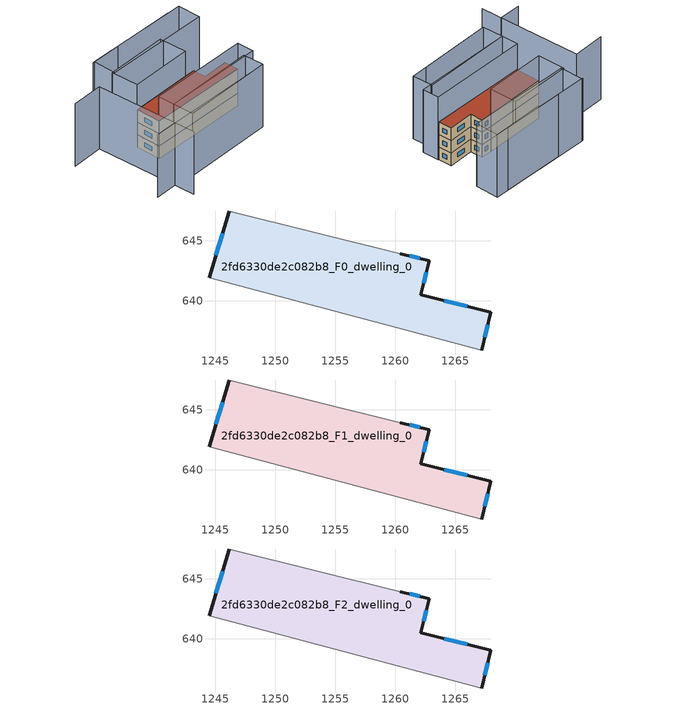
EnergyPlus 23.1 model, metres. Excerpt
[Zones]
2fd6330de2c082b8_F0_dwelling_0
 floor ground (EU_floor_Construction): 1262.82,643.35 1262.12,640.5 1267.95,639.06 1267.18,635.91 1244.51,641.94 1246.18,647.48 1260.42,643.94 z0
 wall outside (EU_wall_Construction): 1267.18,635.91 1267.95,639.06 1262.12,640.5 1262.82,643.35 1260.42,643.94 / 1246.18,647.48 1244.51,641.94 z0:3
 wall adiabatic (EU_wall_Construction): 1244.51,641.94 1267.18,635.91 / 1260.42,643.94 1246.18,647.48 z0:3
 window (EU_Window_Construction): 1262.35,641.45 1262.58,642.4 / 1266,639.54 1264.06,640.02 / 1267.43,636.96 1267.69,638.01 / 1245.62,645.64 1245.06,643.79 / 1262.02,643.55 1261.22,643.75 z1:2
2fd6330de2c082b8_F1_dwelling_0
 floor to 2fd6330de2c082b8_F0_dwelling_0 (EU_floor_Construction): 1262.82,643.35 1262.12,640.5 1267.95,639.06 1267.18,635.91 1244.51,641.94 1246.18,647.48 1260.42,643.94 z3
 wall outside (EU_wall_Construction): 1267.18,635.91 1267.95,639.06 1262.12,640.5 1262.82,643.35 1260.42,643.94 / 1246.18,647.48 1244.51,641.94 z3:6
 wall adiabatic (EU_wall_Construction): 1244.51,641.94 1267.18,635.91 / 1260.42,643.94 1246.18,647.48 z3:6
 window (EU_Window_Construction): 1262.35,641.45 1262.58,642.4 / 1266,639.54 1264.06,640.02 / 1267.43,636.96 1267.69,638.01 / 1245.62,645.64 1245.06,643.79 / 1262.02,643.55 1261.22,643.75 z4:5
2fd6330de2c082b8_F2_dwelling_0
 floor to 2fd6330de2c082b8_F1_dwelling_0 (EU_floor_Construction): 1262.82,643.35 1262.12,640.5 1267.95,639.06 1267.18,635.91 1244.51,641.94 1246.18,647.48 1260.42,643.94 z6
 wall outside (EU_wall_Construction): 1267.18,635.91 1267.95,639.06 1262.12,640.5 1262.82,643.35 1260.42,643.94 / 1246.18,647.48 1244.51,641.94 z6:9
 wall adiabatic (EU_wall_Construction): 1244.51,641.94 1267.18,635.91 / 1260.42,643.94 1246.18,647.48 z6:9
 window (EU_Window_Construction): 1262.35,641.45 1262.58,642.4 / 1266,639.54 1264.06,640.02 / 1267.43,636.96 1267.69,638.01 / 1245.62,645.64 1245.06,643.79 / 1262.02,643.55 1261.22,643.75 z7:8
 roof outside (EU_roof_Construction): 1267.18,635.91 1267.95,639.06 1262.12,640.5 1262.82,643.35 1260.42,643.94 1246.18,647.48 1244.51,641.94 z9
shading: 1242.35,633.53 1259.22,629.36 / 1232.88,636.58 1237.89,635.36 / 1235.15,655.63 1242.36,653.92 / 1242.36,653.92 1236.85,630.69 / 1270.43,652.64 1249.09,658.52 / 1263.07,628.41 1242.23,633.56 / 1242.23,633.56 1243.39,638.24 / 1243.39,638.24 1264.23,633.09 / 1264.23,633.09 1263.07,628.41 / 1266.27,632.21 1243.39,638.24 / 1243.39,638.24 1244.37,641.98 / 1244.37,641.98 1267.25,635.95 / 1267.25,635.95 1266.27,632.21 / 1260.42,643.94 1246.18,647.48 / 1246.18,647.48 1247.72,653.68 / 1247.72,653.68 1261.96,650.14 / 1261.96,650.14 1260.42,643.94 / 1249.37,658.45 1273.47,651.8 / 1273.47,651.8 1272.03,646.57 / 1272.03,646.57 1247.92,653.21 / 1247.92,653.21 1249.37,658.45 z0:15
[Building]
EU S2 Campaign: North Axis=0; Terrain=City; Solar Distribution=FullExterior
[Site:Location]
Bologna: Latitude=44.5; Longitude=11.25; Time Zone=1; Elevation=37
[SizingPeriod:WeatherFileDays]
AnnualSizingPeriod: Begin Month=1; Begin Day of Month=1; End Month=12; End Day of Month=31; Day of Week for Start Day=Monday; Use Weather File Daylight Saving Period=No; Use Weather File Rain and Snow Indicators=No
[MATERIAL]
EU_InternalMass_Material: Roughness=MediumRough; Thickness=0.1; Conductivity=1; Density=1800; Specific Heat=900; Thermal Absorptance=0.9; Solar Absorptance=0.7; Visible Absorptance=0.7
[MATERIAL:NOMASS] Roughness=MediumRough; Thermal Absorptance=0.9; Solar Absorptance=0.7; Visible Absorptance=0.7
Name | Thermal Resistance
EU_wall_NoMass | 0.937881
EU_roof_NoMass | 0.548572
EU_floor_NoMass | 0.71348
[WINDOWMATERIAL:SIMPLEGLAZINGSYSTEM]
EU_Window_SimpleGlazing: UFactor=4.25633; Solar Heat Gain Coefficient=0.85; Visible Transmittance=0.85
[CONSTRUCTION]
EU_wall_Construction: EU_wall_NoMass
EU_roof_Construction: EU_roof_NoMass
EU_floor_Construction: EU_floor_NoMass
EU_Window_Construction: EU_Window_SimpleGlazing
EU_InternalMass_Construction: EU_InternalMass_Material
[ZONE] Type=1; Multiplier=1; Ceiling Height=autocalculate; Floor Area=autocalculate; Part of Total Floor Area=Yes
Name | Volume
2fd6330de2c082b8_F0_dwelling_0 | 364.74
2fd6330de2c082b8_F1_dwelling_0; 2fd6330de2c082b8_F2_dwelling_0 | 364.739
[INTERNALMASS] Construction=EU_InternalMass_Construction; Surface Area=121.58
Name | Zone or ZoneList
2fd6330de2c082b8_F0_dwelling_0_EU_InternalMass | 2fd6330de2c082b8_F0_dwelling_0
2fd6330de2c082b8_F1_dwelling_0_EU_InternalMass | 2fd6330de2c082b8_F1_dwelling_0
2fd6330de2c082b8_F2_dwelling_0_EU_InternalMass | 2fd6330de2c082b8_F2_dwelling_0
[OTHEREQUIPMENT] Fuel Type=Electricity; Design Level Calculation Method=Watts/Area; Power per Zone Floor Area=1; Fraction Latent=0; Fraction Radiant=0; Fraction Lost=0; Carbon Dioxide Generation Rate=0; EndUse Subcategory=EU_Step8_InternalGains
Name | Zone or ZoneList or Space or SpaceList | Schedule
EU_Step8_InternalGain_2fd6330de2c082b8_F0_dwelling_0_f000 | 2fd6330de2c082b8_F0_dwelling_0 | EU_Step8_GainSchedule_2fd6330de2c082b8_F0_dwelling_0_f000
EU_Step8_InternalGain_2fd6330de2c082b8_F1_dwelling_0_f000 | 2fd6330de2c082b8_F1_dwelling_0 | EU_Step8_GainSchedule_2fd6330de2c082b8_F1_dwelling_0_f000
EU_Step8_InternalGain_2fd6330de2c082b8_F2_dwelling_0_f000 | 2fd6330de2c082b8_F2_dwelling_0 | EU_Step8_GainSchedule_2fd6330de2c082b8_F2_dwelling_0_f000
[ZONEVENTILATION:DESIGNFLOWRATE] Schedule=EU_AlwaysOn; Design Flow Rate Calculation Method=AirChanges/Hour; Air Changes per Hour=0.687892; Ventilation Type=Natural; Fan Pressure Rise=0; Fan Total Efficiency=1; Constant Term Coefficient=1; Temperature Term Coefficient=0; Velocity Term Coefficient=0; Velocity Squared Term Coefficient=0; Minimum Indoor Temperature=-100; Maximum Indoor Temperature=100; Delta Temperature=-100; Minimum Outdoor Temperature=-100; Maximum Outdoor Temperature=100; Maximum Wind Speed=40
Name | Zone or ZoneList or Space or SpaceList
EU_ConstantAir_2fd6330de2c082b8_F0_dwelling_0 | 2fd6330de2c082b8_F0_dwelling_0
EU_ConstantAir_2fd6330de2c082b8_F1_dwelling_0 | 2fd6330de2c082b8_F1_dwelling_0
EU_ConstantAir_2fd6330de2c082b8_F2_dwelling_0 | 2fd6330de2c082b8_F2_dwelling_0
[HVACTEMPLATE:THERMOSTAT] Constant Heating Setpoint=20; Constant Cooling Setpoint=50
EU_HeatOnly_2fd6330de2c082b8_F0_dwelling_0; EU_HeatOnly_2fd6330de2c082b8_F1_dwelling_0; EU_HeatOnly_2fd6330de2c082b8_F2_dwelling_0
[HVACTEMPLATE:ZONE:IDEALLOADSAIRSYSTEM] System Availability Schedule=EU_AlwaysOn; Maximum Heating Supply Air Temperature=50; Minimum Cooling Supply Air Temperature=13; Maximum Heating Supply Air Humidity Ratio=0.0156; Minimum Cooling Supply Air Humidity Ratio=0.0077; Heating Limit=NoLimit; Cooling Limit=NoLimit; Heating Availability Schedule=EU_AlwaysOn; Cooling Availability Schedule=EU_CoolingOff; Dehumidification Control Type=ConstantSensibleHeatRatio; Cooling Sensible Heat Ratio=0.7; Dehumidification Setpoint=60; Humidification Control Type=None; Humidification Setpoint=30; Outdoor Air Method=None; Outdoor Air Flow Rate per Person=0.00944; Outdoor Air Flow Rate per Zone Floor Area=0; Outdoor Air Flow Rate per Zone=0; Demand Controlled Ventilation Type=None; Outdoor Air Economizer Type=NoEconomizer; Heat Recovery Type=None; Sensible Heat Recovery Effectiveness=0.7; Latent Heat Recovery Effectiveness=0.65
Name | Template Thermostat
2fd6330de2c082b8_F0_dwelling_0 | EU_HeatOnly_2fd6330de2c082b8_F0_dwelling_0
2fd6330de2c082b8_F1_dwelling_0 | EU_HeatOnly_2fd6330de2c082b8_F1_dwelling_0
2fd6330de2c082b8_F2_dwelling_0 | EU_HeatOnly_2fd6330de2c082b8_F2_dwelling_0
[SIZING:ZONE] Zone Cooling Design Supply Air Temperature Input Method=SupplyAirTemperature; Zone Cooling Design Supply Air Temperature=13; Zone Heating Design Supply Air Temperature Input Method=SupplyAirTemperature; Zone Heating Design Supply Air Temperature=50; Zone Cooling Design Supply Air Humidity Ratio=0.008; Zone Heating Design Supply Air Humidity Ratio=0.008; Cooling Design Air Flow Method=DesignDay; Cooling Design Air Flow Rate=0; Cooling Minimum Air Flow per Zone Floor Area=0.000762; Cooling Minimum Air Flow=0; Cooling Minimum Air Flow Fraction=0.2; Heating Design Air Flow Method=DesignDay; Heating Design Air Flow Rate=0; Heating Maximum Air Flow per Zone Floor Area=0.002032; Heating Maximum Air Flow=0.141576; Heating Maximum Air Flow Fraction=0.3; Account for Dedicated Outdoor Air System=No; Dedicated Outdoor Air System Control Strategy=NeutralSupplyAir; Dedicated Outdoor Air Low Setpoint Temperature for Design=autosize; Dedicated Outdoor Air High Setpoint Temperature for Design=autosize; Zone Load Sizing Method=Sensible Load Only No Latent Load; Zone Latent Cooling Design Supply Air Humidity Ratio Input Method=HumidityRatioDifference; Zone Cooling Design Supply Air Humidity Ratio Difference=0.005; Zone Latent Heating Design Supply Air Humidity Ratio Input Method=HumidityRatioDifference; Zone Humidification Design Supply Air Humidity Ratio Difference=0.005
2fd6330de2c082b8_F0_dwelling_0; 2fd6330de2c082b8_F1_dwelling_0; 2fd6330de2c082b8_F2_dwelling_0
[SCHEDULE:CONSTANT]
Name | Hourly Value
EU_AlwaysOn | 1
EU_CoolingOff | 0
[SCHEDULE:FILE] Column Number=1; Rows to Skip at Top=0; Number of Hours of Data=8760; Column Separator=Comma; Interpolate to Timestep=No; Minutes per Item=60; Adjust Schedule for Daylight Savings=Yes
Name | File
EU_Step8_GainSchedule_2fd6330de2c082b8_F0_dwelling_0_f000 | ../../schedules/2fd6330de2c082b8/2fd6330de2c082b8_F0_dwelling_0_f000_gain.csv
EU_Step8_GainSchedule_2fd6330de2c082b8_F1_dwelling_0_f000 | ../../schedules/2fd6330de2c082b8/2fd6330de2c082b8_F1_dwelling_0_f000_gain.csv
EU_Step8_GainSchedule_2fd6330de2c082b8_F2_dwelling_0_f000 | ../../schedules/2fd6330de2c082b8/2fd6330de2c082b8_F2_dwelling_0_f000_gain.csv
